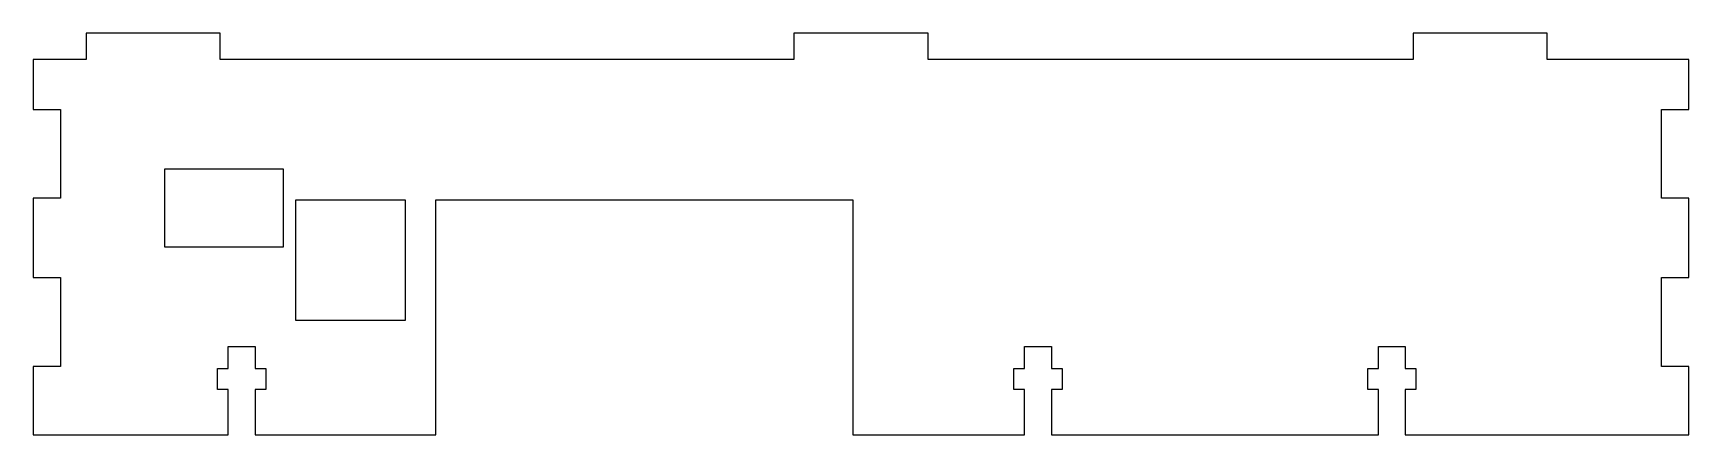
# Model space of a CAD drawing. Header units: metres. Extents: x -184 to 4, y -38 to 8.
import ezdxf

# ---------------------------------------------------------------- set-up
doc = ezdxf.new("R2010")
doc.units = ezdxf.units.M

msp = doc.modelspace()

# ---------------------------------------------------------------- linework, layer by layer
for p, q in [((-162.425, 7.67499), (-177.575, 7.67499)), ((-177.575, 7.67499), (-177.575, 4.67499)), ((-162.425, 4.67499), (-162.425, 7.67499)), ((-82.425, 7.67499), (-97.575, 7.67499)), ((-97.575, 7.67499), (-97.575, 4.67499)), ((-82.425, 4.67499), (-82.425, 7.67499)), ((-12.425, 7.67499), (-27.575, 7.67499)), ((-27.575, 7.67499), (-27.575, 4.67499)), ((-12.425, 4.67499), (-12.425, 7.67499)), ((-177.575, 4.67499), (-183.575, 4.67499)), ((-183.575, 4.67499), (-183.575, -0.949997)), ((-97.575, 4.67499), (-162.425, 4.67499)), ((-27.575, 4.67499), (-82.425, 4.67499)), ((3.575, 4.67499), (-12.425, 4.67499)), ((3.575, -0.949997), (3.575, 4.67499)), ((-183.575, -0.949997), (-180.475, -0.949997)), ((-180.475, -0.949997), (-180.475, -11)), ((0.474991, -11), (0.474991, -0.949997)), ((0.474991, -0.949997), (3.575, -0.949997)), ((-168.675, -16.525), (-168.675, -7.67499)), ((-168.675, -7.67499), (-155.325, -7.67499)), ((-155.325, -7.67499), (-155.325, -16.525)), ((-180.475, -11), (-183.575, -11)), ((-183.575, -11), (-183.575, -19.985)), ((-153.875, -24.825), (-153.875, -11.175)), ((-153.875, -11.175), (-141.525, -11.175)), ((-141.525, -11.175), (-141.525, -24.825)), ((-138.075, -37.775), (-138.075, -11.175)), ((-138.075, -11.175), (-90.925, -11.175)), ((-90.925, -11.175), (-90.925, -37.775)), ((3.575, -11), (0.474991, -11)), ((3.575, -19.985), (3.575, -11)), ((-155.325, -16.525), (-168.675, -16.525)), ((-183.575, -19.985), (-180.475, -19.985)), ((-180.475, -19.985), (-180.475, -30.035)), ((0.474991, -30.035), (0.474991, -19.985)), ((0.474991, -19.985), (3.575, -19.985)), ((-141.525, -24.825), (-153.875, -24.825)), ((-161.525, -30.275), (-161.525, -27.775)), ((-161.525, -27.775), (-158.475, -27.775)), ((-158.475, -27.775), (-158.475, -30.275)), ((-71.525, -30.275), (-71.525, -27.775)), ((-71.525, -27.775), (-68.475, -27.775)), ((-68.475, -27.775), (-68.475, -30.275)), ((-31.525, -30.275), (-31.525, -27.775)), ((-31.525, -27.775), (-28.475, -27.775)), ((-28.475, -27.775), (-28.475, -30.275)), ((-180.475, -30.035), (-183.575, -30.035)), ((-183.575, -30.035), (-183.575, -37.775)), ((-162.725, -32.625), (-162.725, -30.275)), ((-162.725, -30.275), (-161.525, -30.275)), ((-158.475, -30.275), (-157.275, -30.275)), ((-157.275, -30.275), (-157.275, -32.625)), ((-72.725, -32.625), (-72.725, -30.275)), ((-72.725, -30.275), (-71.525, -30.275)), ((-68.475, -30.275), (-67.275, -30.275)), ((-67.275, -30.275), (-67.275, -32.625)), ((-32.725, -32.625), (-32.725, -30.275)), ((-32.725, -30.275), (-31.525, -30.275)), ((-28.475, -30.275), (-27.275, -30.275)), ((-27.275, -30.275), (-27.275, -32.625)), ((3.575, -30.035), (0.474991, -30.035)), ((3.575, -37.775), (3.575, -30.035)), ((-161.525, -32.625), (-162.725, -32.625)), ((-161.525, -37.775), (-161.525, -32.625)), ((-157.275, -32.625), (-158.475, -32.625)), ((-158.475, -32.625), (-158.475, -37.775)), ((-71.525, -32.625), (-72.725, -32.625)), ((-71.525, -37.775), (-71.525, -32.625)), ((-67.275, -32.625), (-68.475, -32.625)), ((-68.475, -32.625), (-68.475, -37.775)), ((-31.525, -32.625), (-32.725, -32.625)), ((-31.525, -37.775), (-31.525, -32.625)), ((-27.275, -32.625), (-28.475, -32.625)), ((-28.475, -32.625), (-28.475, -37.775)), ((-183.575, -37.775), (-161.525, -37.775)), ((-158.475, -37.775), (-138.075, -37.775)), ((-90.925, -37.775), (-71.525, -37.775)), ((-68.475, -37.775), (-31.525, -37.775)), ((-28.475, -37.775), (3.575, -37.775))]:
    msp.add_line(p, q)

doc.saveas('drawing.dxf')
